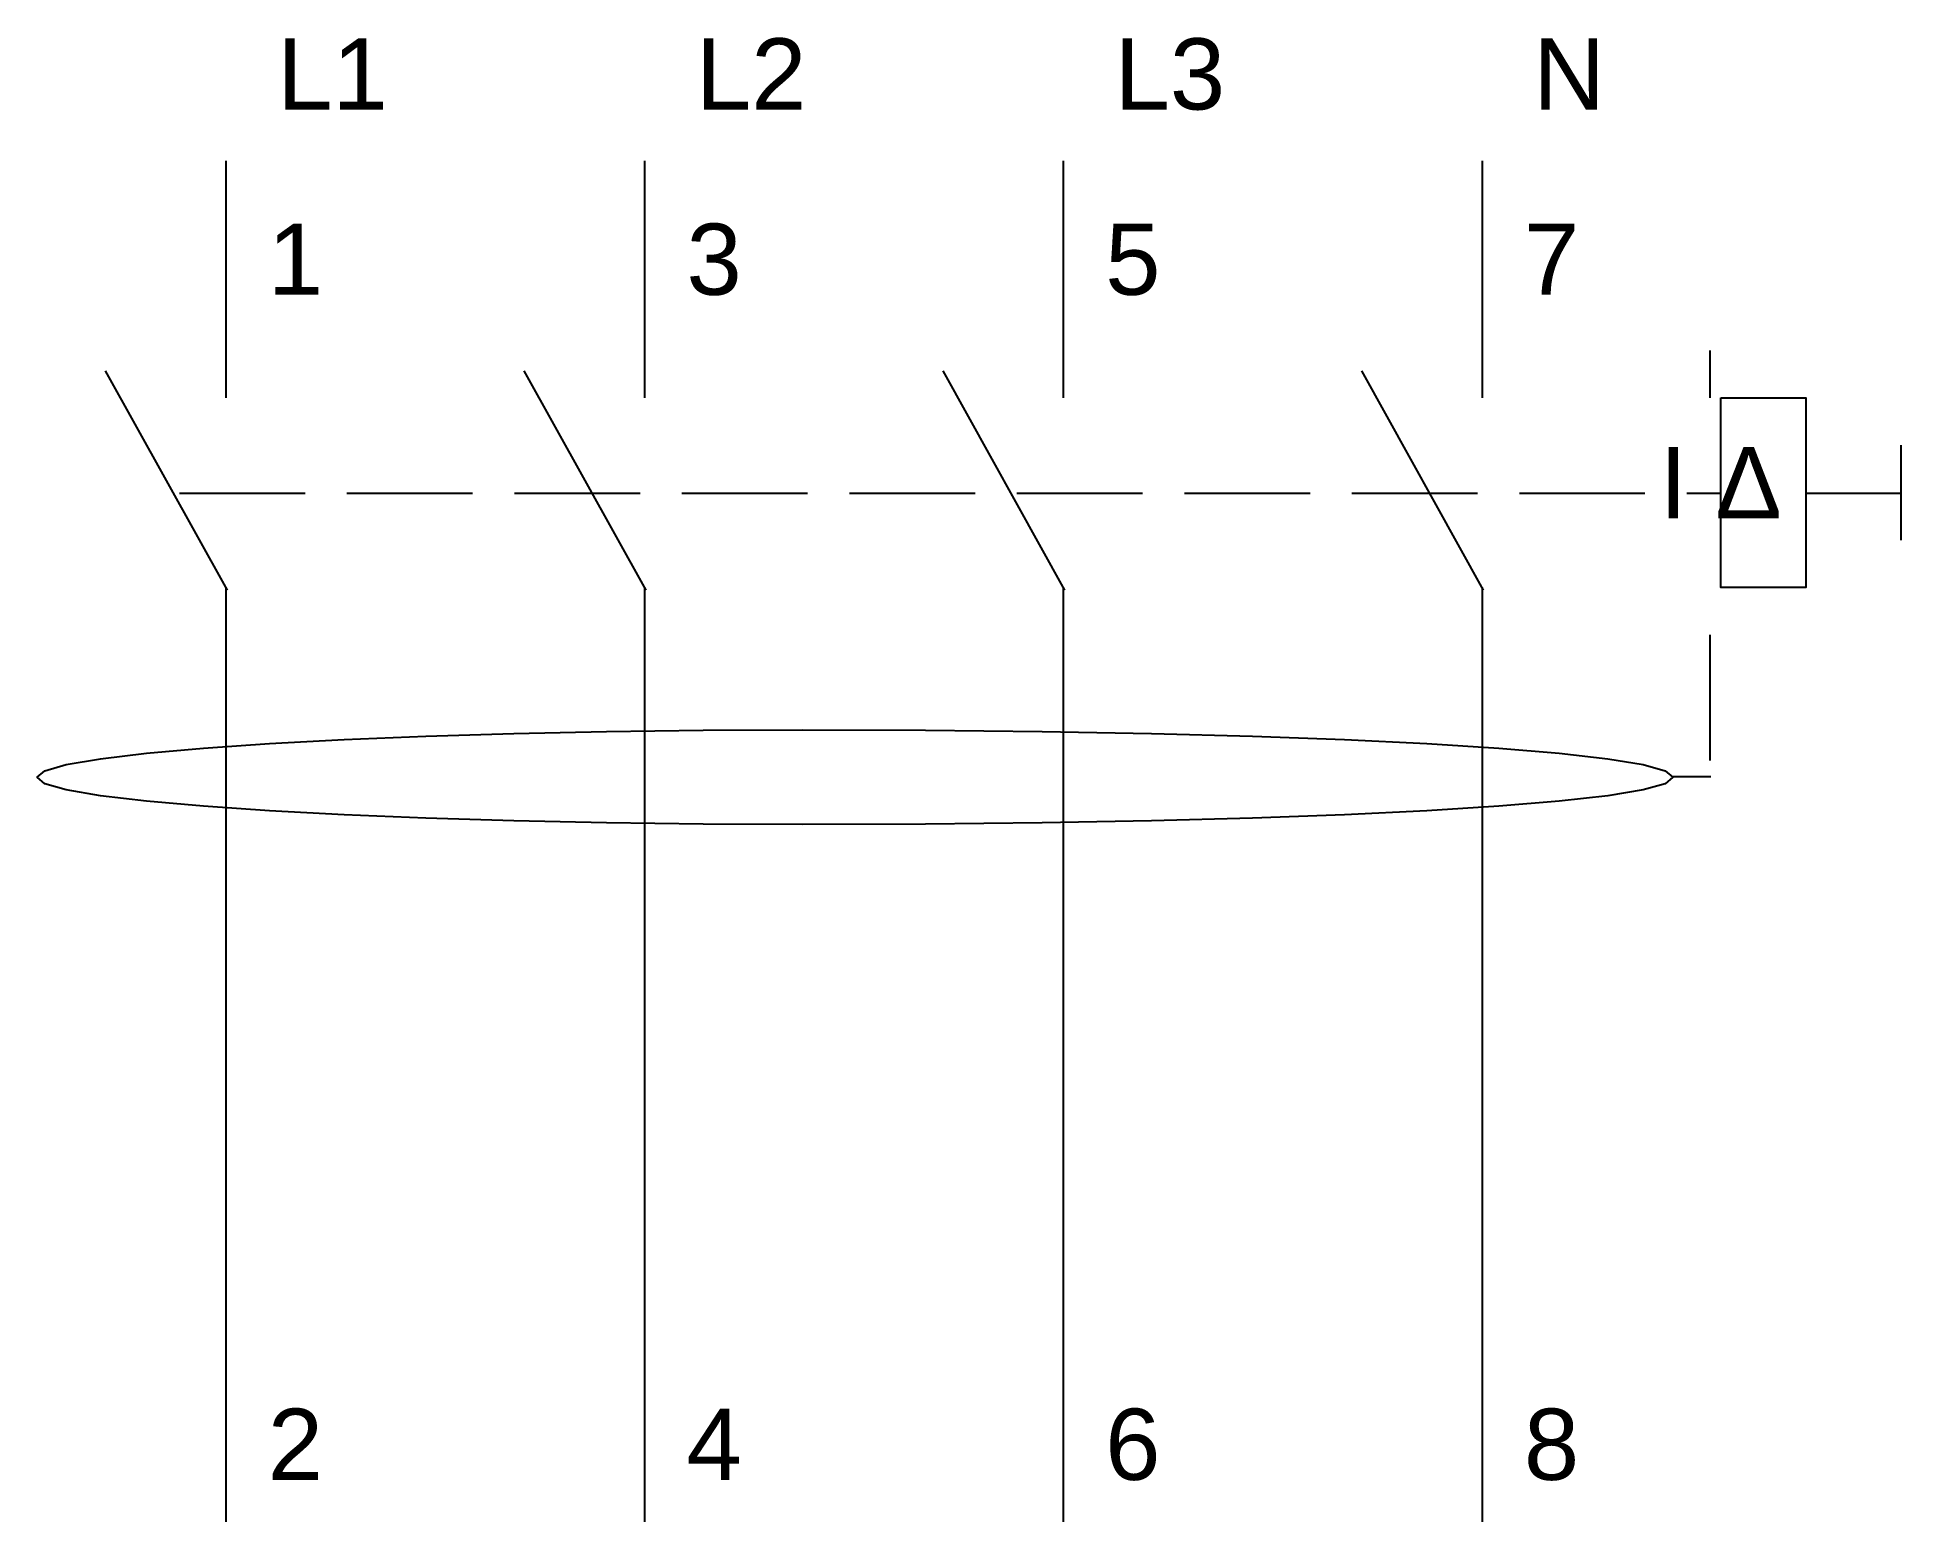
# Model space of a CAD drawing. Header units: millimetres. Extents: x -4.5 to 40, y -32.5 to 3.
import ezdxf
from ezdxf.enums import TextEntityAlignment as Align

# ---------------------------------------------------------------- set-up
doc = ezdxf.new("R2010")
doc.units = ezdxf.units.MM
doc.linetypes.add('SVG_3_1', pattern=[4, 3, -1])
doc.layers.get('0').update_dxf_attribs({"linetype": 'CONTINUOUS'})
doc.styles.add('ARIAL', font='arial.ttf')

# ---------------------------------------------------------------- blocks, each defined once
blk = doc.blocks.new('291_E_LV_MLD_IEC60617_rccb_4p')
at = {"true_color": 0x0000ff}
for p, q in [((0, 0), (0, -5.662)), ((10, 0), (10, -5.662)), ((20, 0), (20, -5.662)), ((30, 0), (30, -5.662)), ((35.441, -4.529), (35.441, -5.662)), ((0.039, -10.25), (-2.873, -5.015)), ((10.039, -10.25), (7.127, -5.015)), ((20.039, -10.25), (17.127, -5.015)), ((30.039, -10.25), (27.127, -5.015)), ((40, -6.794), (40, -9.059)), ((37.73, -7.936), (39.995, -7.936)), ((0, -10.191), (0, -32.5)), ((10, -10.191), (10, -32.5)), ((20, -10.191), (20, -32.5)), ((30, -10.191), (30, -32.5))]:
    blk.add_line(p, q, dxfattribs=at)
at = {"linetype": 'SVG_3_1', "true_color": 0x0000ff}
for p, q in [((-1.108, -7.936), (35.701, -7.936)), ((35.441, -11.324), (35.441, -14.721)), ((34.554, -14.701), (35.466, -14.701))]:
    blk.add_line(p, q, dxfattribs=at)
at = {"true_color": 0x0000ff}
for points in [[(35.701, -5.662), (37.73, -5.662), (37.73, -10.191), (35.701, -10.191)], [(34.554, -14.721), (34.375, -14.875), (33.852, -15.023), (33.003, -15.162), (31.846, -15.293), (30.401, -15.414), (28.685, -15.522), (26.718, -15.618), (24.519, -15.699), (22.106, -15.764), (19.497, -15.813), (16.712, -15.843), (13.769, -15.853), (11.399, -15.843), (9.093, -15.813), (6.877, -15.764), (4.778, -15.699), (2.825, -15.618), (1.044, -15.522), (-0.538, -15.414), (-1.894, -15.293), (-2.995, -15.162), (-3.816, -15.023), (-4.328, -14.875), (-4.505, -14.721), (-4.328, -14.567), (-3.816, -14.419), (-2.995, -14.279), (-1.894, -14.148), (-0.538, -14.028), (1.044, -13.919), (2.825, -13.823), (4.778, -13.742), (6.877, -13.677), (9.093, -13.628), (11.399, -13.598), (13.769, -13.588), (16.712, -13.598), (19.497, -13.628), (22.106, -13.677), (24.519, -13.742), (26.718, -13.823), (28.685, -13.919), (30.401, -14.028), (31.846, -14.148), (33.003, -14.279), (33.852, -14.419), (34.375, -14.567), (34.554, -14.721)]]:
    blk.add_lwpolyline(points, close=True, dxfattribs=at)
at = {"true_color": 0x0000ff, "style": 'ARIAL'}
for s, p in [('L1', (1.225, 1.225)), ('L2', (11.225, 1.225)), ('L3', (21.225, 1.225)), ('N', (31.225, 1.225)), ('1', (1, -3.2)), ('3', (11, -3.2)), ('5', (21, -3.2)), ('7', (31, -3.2)), ('2', (1, -31.5)), ('4', (11, -31.5)), ('6', (21, -31.5)), ('8', (31, -31.5))]:
    blk.add_text(s, height=1.7, dxfattribs=at).set_placement(p)
for s, p in [('I', (34.566, -8.538)), ('Δ', (36.366, -8.538))]:
    blk.add_text(s, height=1.7, dxfattribs=at).set_placement(p, align=Align.CENTER)
blk.add_attdef('TAG', text='', height=2.5, dxfattribs=at).set_placement((-6.505, -2.2), align=Align.RIGHT)
at = {"color": 7, "style": 'ARIAL'}
for tag, p in [('RATED_CURRENT', (-6.505, -9)), ('SENSITIVITY', (-6.505, -12)), ('POLES', (-6.505, -15)), ('MANUFACTURER', (-6.505, -18))]:
    blk.add_attdef(tag, text='', height=1.7, dxfattribs=at).set_placement(p, align=Align.RIGHT)

msp = doc.modelspace()

# ---------------------------------------------------------------- block references
msp.add_blockref('291_E_LV_MLD_IEC60617_rccb_4p', (0, 0))

doc.saveas('drawing.dxf')
